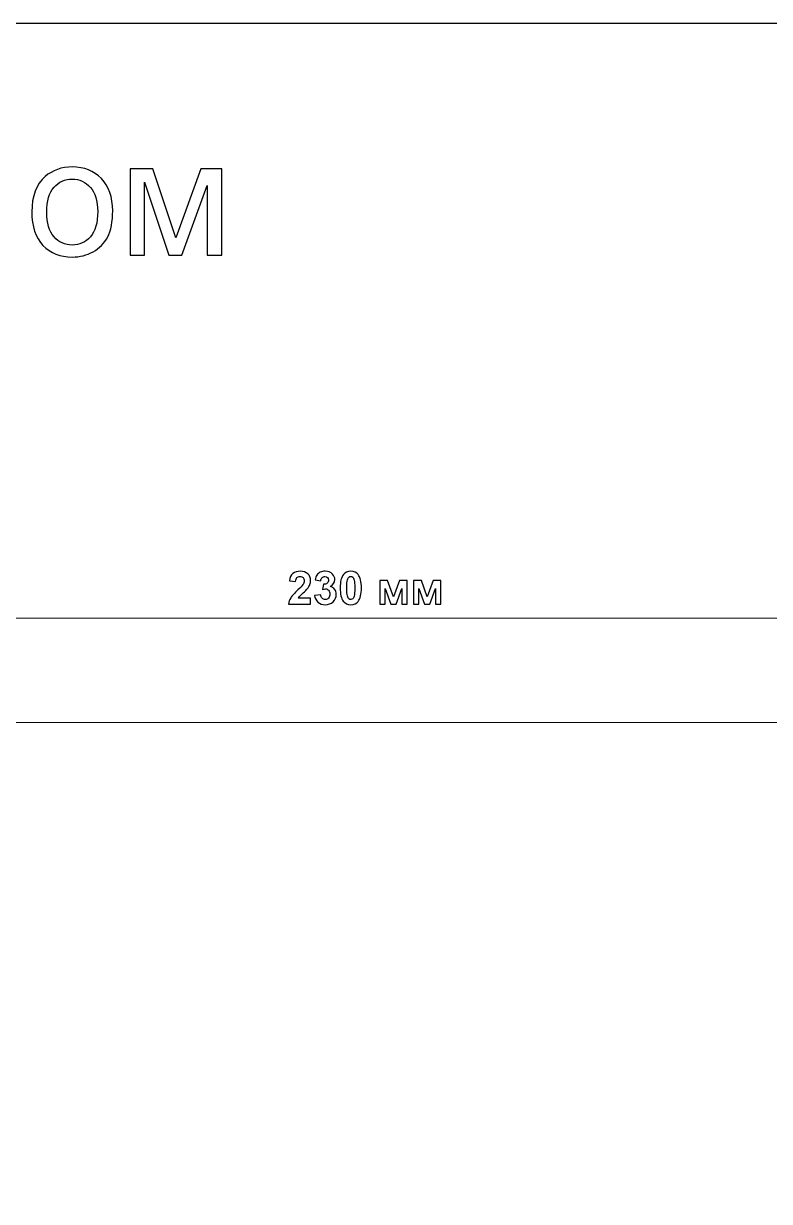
# Model space of a CAD drawing. Header units: centimetres. Extents: x -84 to 84, y -59 to 59.
# Drawn here: x 11.29 to 26.27, y 35.81 to 59.45 of the extents above; entities that cross this region are included whole.
import ezdxf

# ---------------------------------------------------------------- set-up
doc = ezdxf.new("R2010")
doc.units = ezdxf.units.CM
doc.header["$MEASUREMENT"] = 0
doc.layers.add('layer 1', color=7, linetype='Continuous')

msp = doc.modelspace()

# ---------------------------------------------------------------- linework, layer by layer
at = {"layer": 'layer 1', "color": 250}
msp.add_lwpolyline([(-84.1, -59.44999), (84.1, -59.44999), (84.1, 59.44999), (-84.1, 59.44999), (-84.1, -59.44999)], close=True, dxfattribs=at)
for points, knots in [([(11.45895, 55.66732), (11.45895, 55.98753), (11.54805, 56.22476), (11.72681, 56.37901), (11.72681, 56.37901), (11.8755, 56.5071), (12.0576, 56.57114), (12.272, 56.57114), (12.272, 56.57114), (12.50978, 56.57114), (12.70469, 56.49318), (12.85616, 56.33725), (12.85616, 56.33725), (13.00708, 56.18188), (13.08281, 55.96637), (13.08281, 55.69182), (13.08281, 55.69182), (13.08281, 55.46907), (13.0494, 55.29421), (12.98258, 55.16669), (12.98258, 55.16669), (12.91575, 55.03916), (12.8183, 54.94004), (12.69021, 54.86931), (12.69021, 54.86931), (12.56269, 54.79859), (12.42291, 54.76351), (12.272, 54.76351), (12.272, 54.76351), (12.0292, 54.76351), (11.83318, 54.84091), (11.68337, 54.99628), (11.68337, 54.99628), (11.53357, 55.15165), (11.45895, 55.37552), (11.45895, 55.66732)], [0, 0, 0, 0, 0.1, 0.1, 0.1, 0.1, 0.2, 0.2, 0.2, 0.2, 0.3, 0.3, 0.3, 0.3, 0.4, 0.4, 0.4, 0.4, 0.5, 0.5, 0.5, 0.5, 0.6, 0.6, 0.6, 0.6, 0.7, 0.7, 0.7, 0.7, 0.8, 0.8, 0.8, 0.8, 1, 1, 1, 1]), ([(13.43755, 56.53438), (13.43755, 56.53438), (13.88973, 56.53438), (13.88973, 56.53438), (13.88973, 56.53438), (13.88973, 56.53438), (14.34805, 55.14664), (14.34805, 55.14664), (14.34805, 55.14664), (14.34805, 55.14664), (14.85536, 56.53438), (14.85536, 56.53438), (14.85536, 56.53438), (14.85536, 56.53438), (15.27525, 56.53438), (15.27525, 56.53438), (15.27525, 56.53438), (15.27525, 56.53438), (15.27525, 54.80026), (15.27525, 54.80026), (15.27525, 54.80026), (15.27525, 54.80026), (14.98122, 54.80026), (14.98122, 54.80026), (14.98122, 54.80026), (14.98122, 54.80026), (14.98122, 56.19636), (14.98122, 56.19636), (14.98122, 56.19636), (14.98122, 56.19636), (14.47056, 54.80026), (14.47056, 54.80026), (14.47056, 54.80026), (14.47056, 54.80026), (14.20771, 54.80026), (14.20771, 54.80026), (14.20771, 54.80026), (14.20771, 54.80026), (13.7249, 56.26318), (13.7249, 56.26318), (13.7249, 56.26318), (13.7249, 56.26318), (13.7249, 54.80026), (13.7249, 54.80026), (13.7249, 54.80026), (13.7249, 54.80026), (13.43755, 54.80026), (13.43755, 54.80026), (13.43755, 54.80026), (13.43755, 54.80026), (13.43755, 56.53438), (13.43755, 56.53438)], [0, 0, 0, 0, 0.07142857, 0.07142857, 0.07142857, 0.07142857, 0.14285714, 0.14285714, 0.14285714, 0.14285714, 0.21428571, 0.21428571, 0.21428571, 0.21428571, 0.28571429, 0.28571429, 0.28571429, 0.28571429, 0.35714286, 0.35714286, 0.35714286, 0.35714286, 0.42857143, 0.42857143, 0.42857143, 0.42857143, 0.5, 0.5, 0.5, 0.5, 0.57142857, 0.57142857, 0.57142857, 0.57142857, 0.64285714, 0.64285714, 0.64285714, 0.64285714, 0.71428571, 0.71428571, 0.71428571, 0.71428571, 0.78571429, 0.78571429, 0.78571429, 0.78571429, 0.85714286, 0.85714286, 0.85714286, 0.85714286, 1, 1, 1, 1]), ([(11.75967, 55.66677), (11.75967, 55.44513), (11.80812, 55.27918), (11.90501, 55.16947), (11.90501, 55.16947), (12.00247, 55.05921), (12.12442, 55.00408), (12.272, 55.00408), (12.272, 55.00408), (12.4179, 55.00408), (12.5393, 55.05921), (12.63675, 55.17003), (12.63675, 55.17003), (12.73365, 55.28085), (12.7821, 55.44958), (12.7821, 55.67623), (12.7821, 55.67623), (12.7821, 55.89007), (12.73309, 56.05213), (12.63564, 56.16183), (12.63564, 56.16183), (12.53819, 56.27209), (12.41679, 56.32722), (12.272, 56.32722), (12.272, 56.32722), (12.12442, 56.32722), (12.00247, 56.27265), (11.90501, 56.16295), (11.90501, 56.16295), (11.80812, 56.05324), (11.75967, 55.88785), (11.75967, 55.66677)], [0, 0, 0, 0, 0.11111111, 0.11111111, 0.11111111, 0.11111111, 0.22222222, 0.22222222, 0.22222222, 0.22222222, 0.33333333, 0.33333333, 0.33333333, 0.33333333, 0.44444444, 0.44444444, 0.44444444, 0.44444444, 0.55555556, 0.55555556, 0.55555556, 0.55555556, 0.66666667, 0.66666667, 0.66666667, 0.66666667, 0.77777778, 0.77777778, 0.77777778, 0.77777778, 1, 1, 1, 1])]:
    msp.add_open_spline(points, degree=3, knots=knots, dxfattribs=at)
at = {"layer": 'layer 1', "color": 155}
for points, knots in [([(17.05694, 47.9125), (17.05694, 47.9125), (17.05694, 47.79601), (17.05694, 47.79601), (17.05694, 47.79601), (17.05694, 47.79601), (16.61576, 47.79601), (16.61576, 47.79601), (16.61576, 47.79601), (16.6205, 47.84034), (16.63487, 47.88223), (16.65872, 47.92182), (16.65872, 47.92182), (16.68256, 47.96142), (16.7298, 48.014), (16.80012, 48.07958), (16.80012, 48.07958), (16.85684, 48.13248), (16.89154, 48.1684), (16.90438, 48.1872), (16.90438, 48.1872), (16.92165, 48.21319), (16.93037, 48.23887), (16.93037, 48.2644), (16.93037, 48.2644), (16.93037, 48.29253), (16.92288, 48.31409), (16.90774, 48.32922), (16.90774, 48.32922), (16.89276, 48.34435), (16.87197, 48.35185), (16.84552, 48.35185), (16.84552, 48.35185), (16.81923, 48.35185), (16.79844, 48.3439), (16.78285, 48.328), (16.78285, 48.328), (16.76741, 48.31225), (16.75854, 48.28596), (16.7561, 48.24912), (16.7561, 48.24912), (16.7561, 48.24912), (16.63044, 48.26165), (16.63044, 48.26165), (16.63044, 48.26165), (16.63793, 48.33105), (16.66132, 48.38089), (16.70076, 48.41116), (16.70076, 48.41116), (16.7402, 48.44127), (16.78942, 48.45641), (16.84858, 48.45641), (16.84858, 48.45641), (16.9134, 48.45641), (16.9643, 48.43883), (17.00145, 48.40382), (17.00145, 48.40382), (17.03845, 48.36881), (17.05694, 48.32525), (17.05694, 48.27312), (17.05694, 48.27312), (17.05694, 48.24346), (17.05159, 48.21533), (17.04104, 48.18843), (17.04104, 48.18843), (17.0305, 48.16168), (17.01368, 48.1337), (16.9906, 48.10435), (16.9906, 48.10435), (16.97546, 48.08478), (16.94779, 48.05681), (16.90805, 48.02027), (16.90805, 48.02027), (16.86815, 47.98373), (16.84293, 47.95958), (16.83238, 47.9475), (16.83238, 47.9475), (16.82168, 47.93558), (16.81312, 47.92381), (16.80654, 47.9125), (16.80654, 47.9125), (16.80654, 47.9125), (17.05694, 47.9125), (17.05694, 47.9125)], [0, 0, 0, 0, 0.04545455, 0.04545455, 0.04545455, 0.04545455, 0.09090909, 0.09090909, 0.09090909, 0.09090909, 0.13636364, 0.13636364, 0.13636364, 0.13636364, 0.18181818, 0.18181818, 0.18181818, 0.18181818, 0.22727273, 0.22727273, 0.22727273, 0.22727273, 0.27272727, 0.27272727, 0.27272727, 0.27272727, 0.31818182, 0.31818182, 0.31818182, 0.31818182, 0.36363636, 0.36363636, 0.36363636, 0.36363636, 0.40909091, 0.40909091, 0.40909091, 0.40909091, 0.45454545, 0.45454545, 0.45454545, 0.45454545, 0.5, 0.5, 0.5, 0.5, 0.54545455, 0.54545455, 0.54545455, 0.54545455, 0.59090909, 0.59090909, 0.59090909, 0.59090909, 0.63636364, 0.63636364, 0.63636364, 0.63636364, 0.68181818, 0.68181818, 0.68181818, 0.68181818, 0.72727273, 0.72727273, 0.72727273, 0.72727273, 0.77272727, 0.77272727, 0.77272727, 0.77272727, 0.81818182, 0.81818182, 0.81818182, 0.81818182, 0.86363636, 0.86363636, 0.86363636, 0.86363636, 0.90909091, 0.90909091, 0.90909091, 0.90909091, 1, 1, 1, 1]), ([(17.13781, 47.97013), (17.13781, 47.97013), (17.2598, 47.98496), (17.2598, 47.98496), (17.2598, 47.98496), (17.26363, 47.95377), (17.27402, 47.92992), (17.29099, 47.91341), (17.29099, 47.91341), (17.30796, 47.8969), (17.32844, 47.88865), (17.35244, 47.88865), (17.35244, 47.88865), (17.37828, 47.88865), (17.39999, 47.89859), (17.41772, 47.91831), (17.41772, 47.91831), (17.4353, 47.93803), (17.44417, 47.96463), (17.44417, 47.99826), (17.44417, 47.99826), (17.44417, 48.0299), (17.43576, 48.05512), (17.41879, 48.07362), (17.41879, 48.07362), (17.40182, 48.09212), (17.38118, 48.10144), (17.35672, 48.10144), (17.35672, 48.10144), (17.34067, 48.10144), (17.32156, 48.09823), (17.29925, 48.09197), (17.29925, 48.09197), (17.29925, 48.09197), (17.31316, 48.19408), (17.31316, 48.19408), (17.31316, 48.19408), (17.34709, 48.19317), (17.37293, 48.20066), (17.39081, 48.2164), (17.39081, 48.2164), (17.4087, 48.232), (17.41757, 48.25294), (17.41757, 48.27908), (17.41757, 48.27908), (17.41757, 48.30125), (17.41099, 48.31883), (17.39785, 48.33213), (17.39785, 48.33213), (17.3847, 48.34527), (17.36727, 48.35185), (17.34541, 48.35185), (17.34541, 48.35185), (17.32386, 48.35185), (17.30551, 48.34435), (17.29038, 48.32937), (17.29038, 48.32937), (17.27509, 48.31439), (17.26592, 48.29253), (17.26256, 48.26379), (17.26256, 48.26379), (17.26256, 48.26379), (17.14699, 48.28351), (17.14699, 48.28351), (17.14699, 48.28351), (17.15509, 48.32356), (17.16717, 48.35551), (17.18352, 48.37951), (17.18352, 48.37951), (17.19973, 48.40336), (17.2225, 48.42217), (17.25155, 48.43592), (17.25155, 48.43592), (17.28059, 48.44953), (17.31331, 48.45641), (17.34939, 48.45641), (17.34939, 48.45641), (17.41115, 48.45641), (17.46068, 48.43669), (17.49798, 48.39709), (17.49798, 48.39709), (17.5287, 48.36469), (17.54414, 48.328), (17.54414, 48.28718), (17.54414, 48.28718), (17.54414, 48.2294), (17.51265, 48.18308), (17.44952, 48.14868), (17.44952, 48.14868), (17.48712, 48.14058), (17.51708, 48.12254), (17.53971, 48.09441), (17.53971, 48.09441), (17.56218, 48.06628), (17.57349, 48.03235), (17.57349, 47.9926), (17.57349, 47.9926), (17.57349, 47.93497), (17.5524, 47.88574), (17.51036, 47.84508), (17.51036, 47.84508), (17.46832, 47.80442), (17.41604, 47.78409), (17.35336, 47.78409), (17.35336, 47.78409), (17.29405, 47.78409), (17.24482, 47.80121), (17.20584, 47.8356), (17.20584, 47.8356), (17.16671, 47.86985), (17.14408, 47.91464), (17.13781, 47.97013)], [0, 0, 0, 0, 0.03448276, 0.03448276, 0.03448276, 0.03448276, 0.06896552, 0.06896552, 0.06896552, 0.06896552, 0.10344828, 0.10344828, 0.10344828, 0.10344828, 0.13793103, 0.13793103, 0.13793103, 0.13793103, 0.17241379, 0.17241379, 0.17241379, 0.17241379, 0.20689655, 0.20689655, 0.20689655, 0.20689655, 0.24137931, 0.24137931, 0.24137931, 0.24137931, 0.27586207, 0.27586207, 0.27586207, 0.27586207, 0.31034483, 0.31034483, 0.31034483, 0.31034483, 0.34482759, 0.34482759, 0.34482759, 0.34482759, 0.37931034, 0.37931034, 0.37931034, 0.37931034, 0.4137931, 0.4137931, 0.4137931, 0.4137931, 0.44827586, 0.44827586, 0.44827586, 0.44827586, 0.48275862, 0.48275862, 0.48275862, 0.48275862, 0.51724138, 0.51724138, 0.51724138, 0.51724138, 0.55172414, 0.55172414, 0.55172414, 0.55172414, 0.5862069, 0.5862069, 0.5862069, 0.5862069, 0.62068966, 0.62068966, 0.62068966, 0.62068966, 0.65517241, 0.65517241, 0.65517241, 0.65517241, 0.68965517, 0.68965517, 0.68965517, 0.68965517, 0.72413793, 0.72413793, 0.72413793, 0.72413793, 0.75862069, 0.75862069, 0.75862069, 0.75862069, 0.79310345, 0.79310345, 0.79310345, 0.79310345, 0.82758621, 0.82758621, 0.82758621, 0.82758621, 0.86206897, 0.86206897, 0.86206897, 0.86206897, 0.89655172, 0.89655172, 0.89655172, 0.89655172, 0.93103448, 0.93103448, 0.93103448, 0.93103448, 1, 1, 1, 1]), ([(17.86487, 48.45641), (17.92846, 48.45641), (17.97814, 48.43363), (18.01407, 48.38808), (18.01407, 48.38808), (18.05672, 48.33427), (18.07812, 48.24484), (18.07812, 48.12009), (18.07812, 48.12009), (18.07812, 47.99551), (18.05657, 47.90592), (18.01361, 47.8515), (18.01361, 47.8515), (17.97799, 47.80656), (17.92846, 47.78409), (17.86487, 47.78409), (17.86487, 47.78409), (17.80097, 47.78409), (17.74945, 47.8087), (17.71032, 47.85792), (17.71032, 47.85792), (17.67118, 47.90715), (17.65161, 47.99505), (17.65161, 48.12132), (17.65161, 48.12132), (17.65161, 48.24529), (17.67317, 48.33457), (17.71612, 48.38899), (17.71612, 48.38899), (17.75174, 48.43394), (17.80127, 48.45641), (17.86487, 48.45641)], [0, 0, 0, 0, 0.11111111, 0.11111111, 0.11111111, 0.11111111, 0.22222222, 0.22222222, 0.22222222, 0.22222222, 0.33333333, 0.33333333, 0.33333333, 0.33333333, 0.44444444, 0.44444444, 0.44444444, 0.44444444, 0.55555556, 0.55555556, 0.55555556, 0.55555556, 0.66666667, 0.66666667, 0.66666667, 0.66666667, 0.77777778, 0.77777778, 0.77777778, 0.77777778, 1, 1, 1, 1]), ([(17.86487, 48.35185), (17.84989, 48.35185), (17.83643, 48.34695), (17.82481, 48.33717), (17.82481, 48.33717), (17.81304, 48.32754), (17.80387, 48.31011), (17.79745, 48.28489), (17.79745, 48.28489), (17.78889, 48.25233), (17.78461, 48.19729), (17.78461, 48.12009), (17.78461, 48.12009), (17.78461, 48.04274), (17.78843, 47.9897), (17.79608, 47.9608), (17.79608, 47.9608), (17.80372, 47.93191), (17.81335, 47.91265), (17.82497, 47.90302), (17.82497, 47.90302), (17.83659, 47.89339), (17.84989, 47.88865), (17.86487, 47.88865), (17.86487, 47.88865), (17.87985, 47.88865), (17.8933, 47.89354), (17.90507, 47.90332), (17.90507, 47.90332), (17.91669, 47.91296), (17.92586, 47.93038), (17.93228, 47.95561), (17.93228, 47.95561), (17.94084, 47.98786), (17.94512, 48.04274), (17.94512, 48.12009), (17.94512, 48.12009), (17.94512, 48.19729), (17.9413, 48.25034), (17.93366, 48.27923), (17.93366, 48.27923), (17.92601, 48.30812), (17.91638, 48.32754), (17.90477, 48.33717), (17.90477, 48.33717), (17.89315, 48.34695), (17.87985, 48.35185), (17.86487, 48.35185)], [0, 0, 0, 0, 0.07692308, 0.07692308, 0.07692308, 0.07692308, 0.15384615, 0.15384615, 0.15384615, 0.15384615, 0.23076923, 0.23076923, 0.23076923, 0.23076923, 0.30769231, 0.30769231, 0.30769231, 0.30769231, 0.38461538, 0.38461538, 0.38461538, 0.38461538, 0.46153846, 0.46153846, 0.46153846, 0.46153846, 0.53846154, 0.53846154, 0.53846154, 0.53846154, 0.61538462, 0.61538462, 0.61538462, 0.61538462, 0.69230769, 0.69230769, 0.69230769, 0.69230769, 0.76923077, 0.76923077, 0.76923077, 0.76923077, 0.84615385, 0.84615385, 0.84615385, 0.84615385, 1, 1, 1, 1]), ([(18.44776, 48.27205), (18.44776, 48.27205), (18.6046, 48.27205), (18.6046, 48.27205), (18.6046, 48.27205), (18.6046, 48.27205), (18.72155, 47.94032), (18.72155, 47.94032), (18.72155, 47.94032), (18.72155, 47.94032), (18.84048, 48.27205), (18.84048, 48.27205), (18.84048, 48.27205), (18.84048, 48.27205), (18.99626, 48.27205), (18.99626, 48.27205), (18.99626, 48.27205), (18.99626, 48.27205), (18.99626, 47.79601), (18.99626, 47.79601), (18.99626, 47.79601), (18.99626, 47.79601), (18.88894, 47.79601), (18.88894, 47.79601), (18.88894, 47.79601), (18.88894, 47.79601), (18.88894, 48.10939), (18.88894, 48.10939), (18.88894, 48.10939), (18.88894, 48.10939), (18.77368, 47.79601), (18.77368, 47.79601), (18.77368, 47.79601), (18.77368, 47.79601), (18.6656, 47.79601), (18.6656, 47.79601), (18.6656, 47.79601), (18.6656, 47.79601), (18.55507, 48.10939), (18.55507, 48.10939), (18.55507, 48.10939), (18.55507, 48.10939), (18.55507, 47.79601), (18.55507, 47.79601), (18.55507, 47.79601), (18.55507, 47.79601), (18.44776, 47.79601), (18.44776, 47.79601), (18.44776, 47.79601), (18.44776, 47.79601), (18.44776, 48.27205), (18.44776, 48.27205)], [0, 0, 0, 0, 0.07142857, 0.07142857, 0.07142857, 0.07142857, 0.14285714, 0.14285714, 0.14285714, 0.14285714, 0.21428571, 0.21428571, 0.21428571, 0.21428571, 0.28571429, 0.28571429, 0.28571429, 0.28571429, 0.35714286, 0.35714286, 0.35714286, 0.35714286, 0.42857143, 0.42857143, 0.42857143, 0.42857143, 0.5, 0.5, 0.5, 0.5, 0.57142857, 0.57142857, 0.57142857, 0.57142857, 0.64285714, 0.64285714, 0.64285714, 0.64285714, 0.71428571, 0.71428571, 0.71428571, 0.71428571, 0.78571429, 0.78571429, 0.78571429, 0.78571429, 0.85714286, 0.85714286, 0.85714286, 0.85714286, 1, 1, 1, 1]), ([(19.1262, 48.27205), (19.1262, 48.27205), (19.28304, 48.27205), (19.28304, 48.27205), (19.28304, 48.27205), (19.28304, 48.27205), (19.39999, 47.94032), (19.39999, 47.94032), (19.39999, 47.94032), (19.39999, 47.94032), (19.51892, 48.27205), (19.51892, 48.27205), (19.51892, 48.27205), (19.51892, 48.27205), (19.6747, 48.27205), (19.6747, 48.27205), (19.6747, 48.27205), (19.6747, 48.27205), (19.6747, 47.79601), (19.6747, 47.79601), (19.6747, 47.79601), (19.6747, 47.79601), (19.56738, 47.79601), (19.56738, 47.79601), (19.56738, 47.79601), (19.56738, 47.79601), (19.56738, 48.10939), (19.56738, 48.10939), (19.56738, 48.10939), (19.56738, 48.10939), (19.45212, 47.79601), (19.45212, 47.79601), (19.45212, 47.79601), (19.45212, 47.79601), (19.34404, 47.79601), (19.34404, 47.79601), (19.34404, 47.79601), (19.34404, 47.79601), (19.23351, 48.10939), (19.23351, 48.10939), (19.23351, 48.10939), (19.23351, 48.10939), (19.23351, 47.79601), (19.23351, 47.79601), (19.23351, 47.79601), (19.23351, 47.79601), (19.1262, 47.79601), (19.1262, 47.79601), (19.1262, 47.79601), (19.1262, 47.79601), (19.1262, 48.27205), (19.1262, 48.27205)], [0, 0, 0, 0, 0.07142857, 0.07142857, 0.07142857, 0.07142857, 0.14285714, 0.14285714, 0.14285714, 0.14285714, 0.21428571, 0.21428571, 0.21428571, 0.21428571, 0.28571429, 0.28571429, 0.28571429, 0.28571429, 0.35714286, 0.35714286, 0.35714286, 0.35714286, 0.42857143, 0.42857143, 0.42857143, 0.42857143, 0.5, 0.5, 0.5, 0.5, 0.57142857, 0.57142857, 0.57142857, 0.57142857, 0.64285714, 0.64285714, 0.64285714, 0.64285714, 0.71428571, 0.71428571, 0.71428571, 0.71428571, 0.78571429, 0.78571429, 0.78571429, 0.78571429, 0.85714286, 0.85714286, 0.85714286, 0.85714286, 1, 1, 1, 1])]:
    msp.add_open_spline(points, degree=3, knots=knots, dxfattribs=at)
at = {"layer": 'layer 1', "color": 155, "lineweight": 9}
msp.add_open_spline([(29.6223, 47.51622), (29.6223, 47.51622), (6.6223, 47.51622), (6.6223, 47.51622)], degree=3, dxfattribs=at)
at = {"layer": 'layer 1', "color": 254, "lineweight": 20}
msp.add_open_spline([(-54.95849, 45.41886), (-54.95849, 45.41886), (50.96113, 45.41886), (50.96113, 45.41886), (50.96113, 45.41886), (51.67024, 45.41886), (51.62215, 45.26184), (51.62143, 44.59441), (51.62143, 44.59441), (51.62143, 44.59441), (51.62143, 36.61422), (51.62143, 36.61422), (51.62143, 36.61422), (51.62143, 36.61422), (51.62143, 28.63403), (51.62143, 28.63403), (51.62143, 28.63403), (51.62215, 27.9666), (51.67024, 27.80958), (50.96113, 27.80958), (50.96113, 27.80958), (50.96113, 27.80958), (-54.95849, 27.80958), (-54.95849, 27.80958), (-54.95849, 27.80958), (-55.07312, 27.80958), (-55.07723, 27.80923), (-55.18469, 27.89076), (-55.18469, 27.89076), (-55.88335, 28.42084), (-56.58204, 28.95106), (-57.2807, 29.4812), (-57.2807, 29.4812), (-57.39009, 29.56414), (-57.37765, 29.51009), (-57.37765, 29.74279), (-57.37765, 29.74279), (-57.37765, 30.36287), (-57.37765, 33.54415), (-57.37765, 34.1642), (-57.37765, 34.1642), (-57.37765, 34.1642), (-42.37765, 34.1642), (-42.37765, 34.1642), (-42.37765, 34.1642), (-42.37765, 34.1642), (-42.37765, 39.06422), (-42.37765, 39.06422), (-42.37765, 39.06422), (-42.37765, 39.06422), (-57.37765, 39.06422), (-57.37765, 39.06422), (-57.37765, 39.06422), (-57.37765, 39.68427), (-57.37765, 42.86557), (-57.37765, 43.48565), (-57.37765, 43.48565), (-57.37765, 43.71835), (-57.39009, 43.6643), (-57.2807, 43.74724), (-57.2807, 43.74724), (-56.58204, 44.27738), (-55.88335, 44.8076), (-55.18469, 45.33768), (-55.18469, 45.33768), (-55.07723, 45.41921), (-55.07312, 45.41886), (-54.95849, 45.41886)], degree=3, knots=[0, 0, 0, 0, 0.05555556, 0.05555556, 0.05555556, 0.05555556, 0.11111111, 0.11111111, 0.11111111, 0.11111111, 0.16666667, 0.16666667, 0.16666667, 0.16666667, 0.22222222, 0.22222222, 0.22222222, 0.22222222, 0.27777778, 0.27777778, 0.27777778, 0.27777778, 0.33333333, 0.33333333, 0.33333333, 0.33333333, 0.38888889, 0.38888889, 0.38888889, 0.38888889, 0.44444444, 0.44444444, 0.44444444, 0.44444444, 0.5, 0.5, 0.5, 0.5, 0.55555556, 0.55555556, 0.55555556, 0.55555556, 0.61111111, 0.61111111, 0.61111111, 0.61111111, 0.66666667, 0.66666667, 0.66666667, 0.66666667, 0.72222222, 0.72222222, 0.72222222, 0.72222222, 0.77777778, 0.77777778, 0.77777778, 0.77777778, 0.83333333, 0.83333333, 0.83333333, 0.83333333, 0.88888889, 0.88888889, 0.88888889, 0.88888889, 1, 1, 1, 1], dxfattribs=at)

doc.saveas('drawing.dxf')
